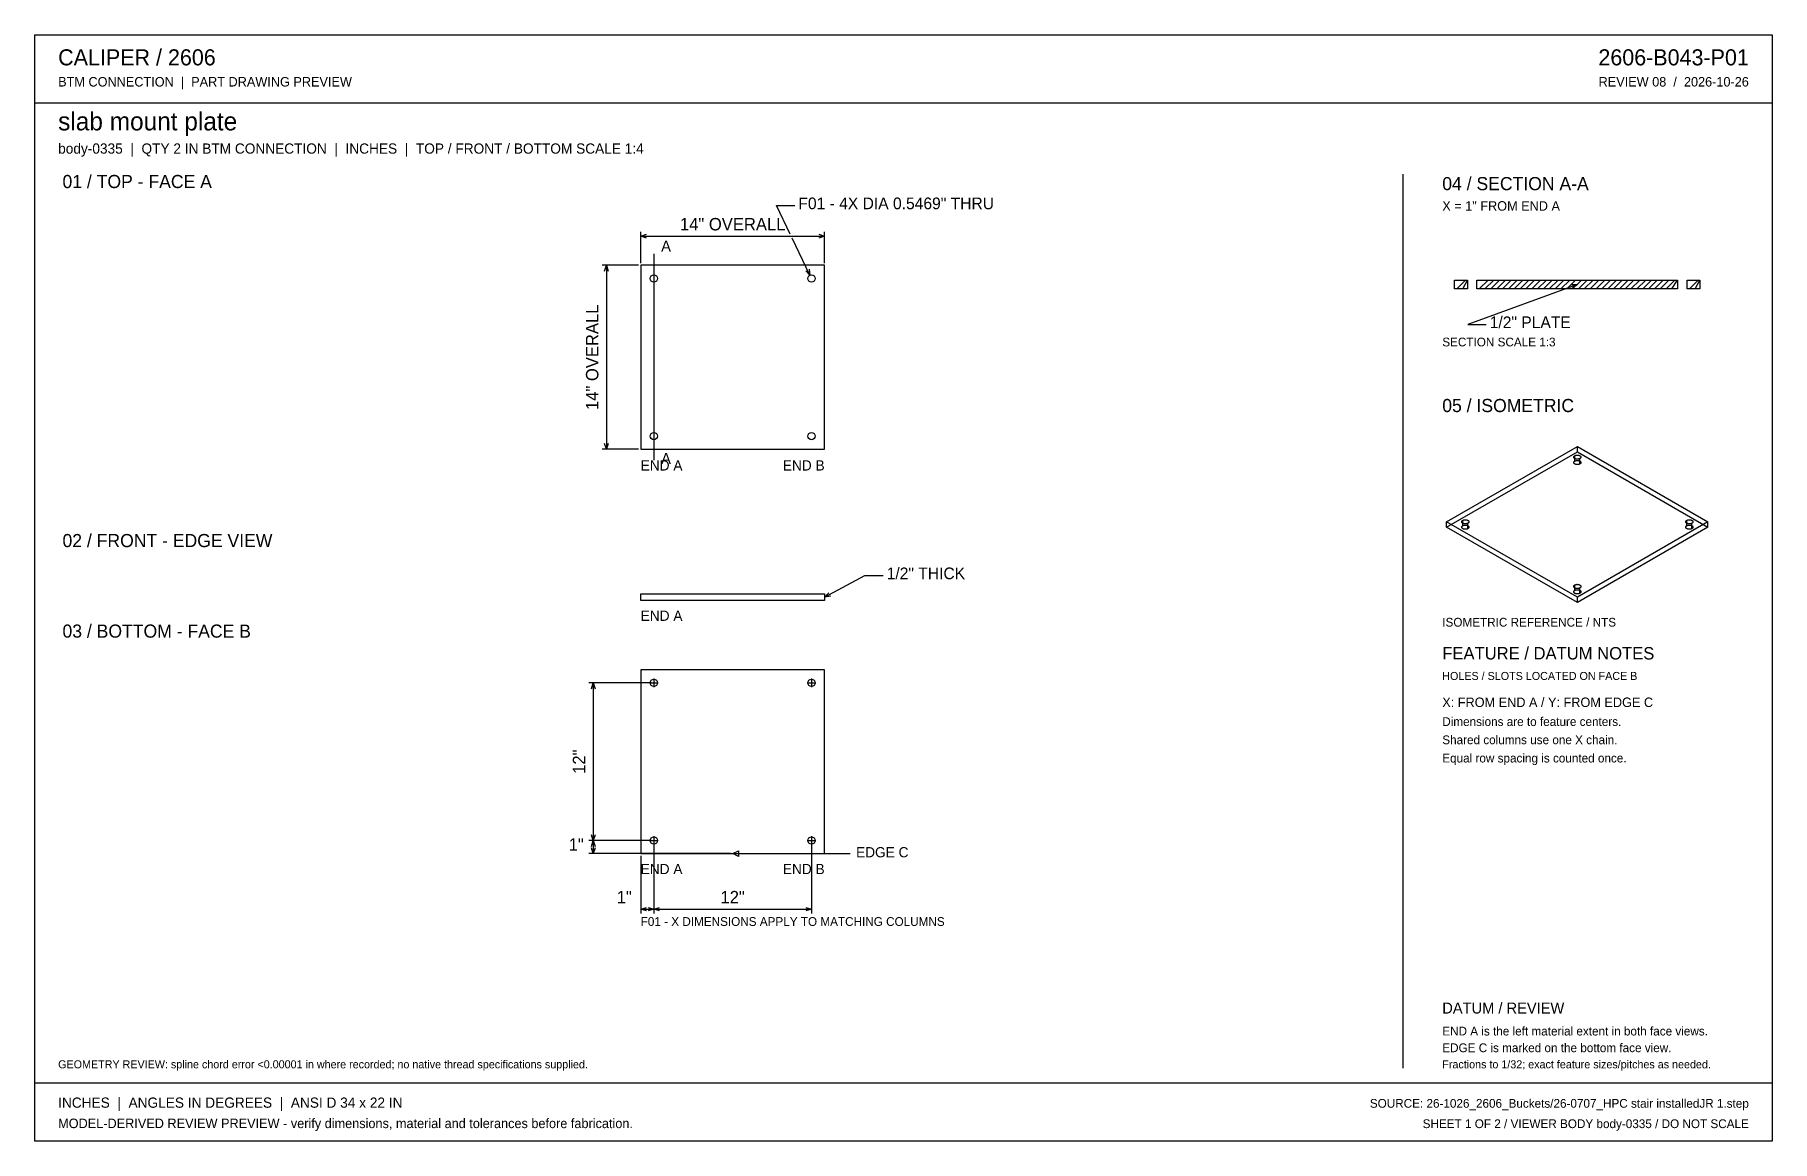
# Model space of a CAD drawing. Header units: inches. Extents: x 2 to 134, y 2 to 86.
import ezdxf
from ezdxf.enums import TextEntityAlignment as Align

# ---------------------------------------------------------------- set-up
doc = ezdxf.new("R2010")
doc.units = ezdxf.units.IN
doc.header["$MEASUREMENT"] = 0

msp = doc.modelspace()

# ---------------------------------------------------------------- linework, layer by layer
at = {"layer": 'ANNOTATION'}
for p, q in [((59.38, 70.93), (58.33, 73.11)), ((58.33, 73.11), (59.72, 73.11)), ((48, 68.72), (48, 71.11)), ((48, 70.78), (48.44, 70.92)), ((48, 70.78), (62, 70.78)), ((48.44, 70.64), (48, 70.78)), ((60.88, 67.8), (59.53, 70.63)), ((61.56, 70.92), (62, 70.78)), ((62, 70.78), (61.56, 70.64)), ((62, 68.72), (62, 71.11)), ((49, 69.44), (49, 53.72)), ((47.83, 68.56), (45.06, 68.56)), ((45.25, 68.11), (45.39, 68.56)), ((45.39, 68.56), (45.39, 54.56)), ((45.39, 68.56), (45.53, 68.11)), ((60.88, 67.8), (60.56, 68.14)), ((60.81, 68.26), (60.88, 67.8)), ((119.28, 67.11), (110.94, 64.06)), ((118.81, 67.09), (119.28, 67.11)), ((119.28, 67.11), (118.91, 66.83)), ((110.94, 64.06), (112.33, 64.06)), ((47.83, 54.56), (45.06, 54.56)), ((45.39, 54.56), (45.25, 55)), ((45.53, 55), (45.39, 54.56)), ((62, 43.31), (65.06, 44.94)), ((62, 43.31), (62.33, 43.64)), ((65.06, 44.94), (66.44, 44.94)), ((62.46, 43.39), (62, 43.31)), ((49, 37.11), (49, 36.44)), ((61, 37.11), (61, 36.44)), ((48.83, 36.78), (44.06, 36.78)), ((44.25, 36.33), (44.39, 36.78)), ((44.39, 36.78), (44.39, 24.78)), ((44.39, 36.78), (44.53, 36.33)), ((48.67, 36.78), (49.33, 36.78)), ((60.67, 36.78), (61.33, 36.78)), ((44.39, 24.78), (44.25, 25.22)), ((44.53, 25.22), (44.39, 24.78)), ((48.83, 24.78), (44.06, 24.78)), ((48.83, 24.78), (44.06, 24.78)), ((44.25, 24.33), (44.39, 24.78)), ((44.39, 23.78), (44.25, 24.22)), ((44.39, 24.78), (44.39, 23.78)), ((44.39, 24.78), (44.53, 24.33)), ((44.53, 24.22), (44.39, 23.78)), ((48.67, 24.78), (49.33, 24.78)), ((49, 25.11), (49, 24.44)), ((49, 24.61), (49, 19.22)), ((49, 24.61), (49, 19.22)), ((55, 23.78), (55.44, 24)), ((55.44, 24), (55.44, 23.56)), ((60.67, 24.78), (61.33, 24.78)), ((61, 25.11), (61, 24.44)), ((61, 24.61), (61, 19.22)), ((54.83, 23.78), (44.06, 23.78)), ((48, 23.61), (48, 19.22)), ((55, 23.78), (63.94, 23.78)), ((55.44, 23.56), (55, 23.78)), ((48, 19.56), (48.44, 19.69)), ((48, 19.56), (49, 19.56)), ((48.44, 19.42), (48, 19.56)), ((48.56, 19.69), (49, 19.56)), ((49, 19.56), (48.56, 19.42)), ((49, 19.56), (49.44, 19.69)), ((49, 19.56), (61, 19.56)), ((49.44, 19.42), (49, 19.56)), ((60.56, 19.69), (61, 19.56)), ((61, 19.56), (60.56, 19.42))]:
    msp.add_line(p, q, dxfattribs=at)
at = {"layer": 'OUTLINE'}
for p, q in [((1.89, 86.11), (134.11, 86.11)), ((1.89, 1.89), (1.89, 86.11)), ((134.11, 86.11), (134.11, 1.89)), ((1.89, 80.94), (134.11, 80.94)), ((106, 75.5), (106, 7.44)), ((62, 68.56), (48, 68.56)), ((48, 68.56), (48, 54.56)), ((62, 54.56), (62, 68.56)), ((109.94, 67.44), (110.91, 67.44)), ((109.94, 66.78), (109.94, 67.44)), ((110.11, 66.78), (110.78, 67.44)), ((110.56, 66.78), (110.91, 67.44)), ((110.91, 67.44), (110.91, 66.78)), ((111.64, 67.44), (126.91, 67.44)), ((111.64, 66.78), (111.64, 67.44)), ((111.81, 66.78), (112.48, 67.44)), ((112.25, 66.78), (112.92, 67.44)), ((112.7, 66.78), (113.36, 67.44)), ((113.14, 66.78), (113.81, 67.44)), ((113.59, 66.78), (114.25, 67.44)), ((114.03, 66.78), (114.7, 67.44)), ((114.48, 66.78), (115.14, 67.44)), ((114.92, 66.78), (115.59, 67.44)), ((115.36, 66.78), (116.03, 67.44)), ((115.81, 66.78), (116.48, 67.44)), ((116.25, 66.78), (116.92, 67.44)), ((116.7, 66.78), (117.36, 67.44)), ((117.14, 66.78), (117.81, 67.44)), ((117.59, 66.78), (118.25, 67.44)), ((118.03, 66.78), (118.7, 67.44)), ((118.48, 66.78), (119.14, 67.44)), ((118.92, 66.78), (119.59, 67.44)), ((119.36, 66.78), (120.03, 67.44)), ((119.81, 66.78), (120.48, 67.44)), ((120.25, 66.78), (120.92, 67.44)), ((120.7, 66.78), (121.36, 67.44)), ((121.14, 66.78), (121.81, 67.44)), ((121.59, 66.78), (122.25, 67.44)), ((122.03, 66.78), (122.7, 67.44)), ((122.48, 66.78), (123.14, 67.44)), ((122.92, 66.78), (123.59, 67.44)), ((123.36, 66.78), (124.03, 67.44)), ((123.81, 66.78), (124.48, 67.44)), ((124.25, 66.78), (124.92, 67.44)), ((124.7, 66.78), (125.36, 67.44)), ((125.14, 66.78), (125.81, 67.44)), ((125.59, 66.78), (126.25, 67.44)), ((126.03, 66.78), (126.7, 67.44)), ((126.48, 66.78), (126.91, 67.44)), ((126.91, 67.44), (126.91, 66.78)), ((127.64, 67.44), (128.61, 67.44)), ((127.64, 66.78), (127.64, 67.44)), ((127.81, 66.78), (128.48, 67.44)), ((128.25, 66.78), (128.61, 67.44)), ((128.61, 67.44), (128.61, 66.78)), ((110.91, 66.78), (109.94, 66.78)), ((126.91, 66.78), (111.64, 66.78)), ((128.61, 66.78), (127.64, 66.78)), ((48, 54.56), (62, 54.56)), ((109.33, 49.04), (119.28, 54.78)), ((109.33, 48.63), (119.28, 54.37)), ((119.28, 54.78), (129.22, 49.04)), ((119.28, 54.37), (119.28, 54.78)), ((119.28, 54.37), (129.22, 48.63)), ((119, 53.97), (119, 53.98)), ((119, 53.98), (119.01, 53.98)), ((119, 53.96), (119, 53.97)), ((119, 53.95), (119, 53.96)), ((119, 53.94), (119, 53.95)), ((119.01, 53.94), (119, 53.94)), ((119, 53.56), (119, 53.57)), ((119, 53.57), (119.01, 53.57)), ((119, 53.55), (119, 53.56)), ((119, 53.54), (119, 53.55)), ((119, 53.53), (119, 53.54)), ((119.01, 53.53), (119, 53.53)), ((119.01, 54), (119.01, 54.01)), ((119.01, 54.01), (119.02, 54.01)), ((119.01, 53.99), (119.01, 54)), ((119.01, 53.98), (119.01, 53.99)), ((119.01, 53.93), (119.01, 53.94)), ((119.01, 53.92), (119.01, 53.93)), ((119.01, 53.91), (119.01, 53.92)), ((119.02, 53.91), (119.01, 53.91)), ((119.01, 53.59), (119.01, 53.6)), ((119.01, 53.6), (119.02, 53.6)), ((119.01, 53.58), (119.01, 53.59)), ((119.01, 53.57), (119.01, 53.58)), ((119.01, 53.52), (119.01, 53.53)), ((119.01, 53.51), (119.01, 53.52)), ((119.01, 53.5), (119.01, 53.51)), ((119.02, 53.5), (119.01, 53.5)), ((119.02, 54.02), (119.03, 54.03)), ((119.02, 54.01), (119.02, 54.02)), ((119.02, 53.9), (119.02, 53.91)), ((119.03, 53.89), (119.02, 53.9)), ((119.02, 53.61), (119.03, 53.62)), ((119.02, 53.6), (119.02, 53.61)), ((119.02, 53.49), (119.02, 53.5)), ((119.03, 53.48), (119.02, 53.49)), ((119.03, 54.03), (119.04, 54.03)), ((119.04, 53.88), (119.03, 53.89)), ((119.03, 53.62), (119.04, 53.62)), ((119.04, 53.47), (119.03, 53.48)), ((119.04, 54.04), (119.05, 54.05)), ((119.04, 54.03), (119.04, 54.04)), ((119.05, 53.87), (119.04, 53.88)), ((119.04, 53.88), (119.04, 53.88)), ((119.04, 53.63), (119.05, 53.64)), ((119.04, 53.62), (119.04, 53.63)), ((119.05, 53.46), (119.04, 53.47)), ((119.04, 53.47), (119.04, 53.47)), ((119.05, 54.05), (119.06, 54.05)), ((119.06, 53.87), (119.05, 53.87)), ((119.05, 53.64), (119.06, 53.64)), ((119.06, 53.46), (119.05, 53.46)), ((119.06, 54.05), (119.07, 54.06)), ((119.07, 53.86), (119.06, 53.87)), ((119.06, 53.64), (119.07, 53.65)), ((119.07, 53.45), (119.06, 53.46)), ((119.07, 54.06), (119.07, 54.07)), ((119.07, 54.07), (119.08, 54.07)), ((119.07, 53.85), (119.07, 53.86)), ((119.08, 53.85), (119.07, 53.85)), ((119.07, 53.65), (119.07, 53.66)), ((119.07, 53.66), (119.08, 53.66)), ((119.07, 53.44), (119.07, 53.45)), ((119.08, 53.44), (119.07, 53.44)), ((119.08, 54.07), (119.09, 54.08)), ((119.08, 53.66), (119.08, 54.07)), ((119.09, 53.84), (119.08, 53.85)), ((119.08, 53.66), (119.09, 53.67)), ((119.09, 53.43), (119.08, 53.44)), ((119.09, 54.08), (119.1, 54.08)), ((119.1, 53.84), (119.09, 53.84)), ((119.09, 53.67), (119.1, 53.67)), ((119.1, 53.43), (119.09, 53.43)), ((119.1, 54.08), (119.11, 54.09)), ((119.11, 53.83), (119.1, 53.84)), ((119.1, 53.67), (119.11, 53.68)), ((119.11, 53.42), (119.1, 53.43)), ((119.11, 54.09), (119.13, 54.09)), ((119.13, 53.83), (119.11, 53.83)), ((119.11, 53.68), (119.13, 53.68)), ((119.13, 53.42), (119.11, 53.42)), ((119.13, 54.09), (119.14, 54.1)), ((119.14, 53.82), (119.13, 53.83)), ((119.13, 53.68), (119.14, 53.69)), ((119.14, 53.41), (119.13, 53.42)), ((119.14, 54.1), (119.15, 54.1)), ((119.15, 53.82), (119.14, 53.82)), ((119.14, 53.69), (119.15, 53.69)), ((119.15, 53.41), (119.14, 53.41)), ((119.15, 54.1), (119.16, 54.1)), ((119.16, 53.82), (119.15, 53.82)), ((119.15, 53.69), (119.16, 53.69)), ((119.16, 53.41), (119.15, 53.41)), ((119.16, 54.1), (119.17, 54.11)), ((119.17, 53.81), (119.16, 53.82)), ((119.16, 53.69), (119.17, 53.7)), ((119.17, 53.4), (119.16, 53.41)), ((119.17, 54.11), (119.19, 54.11)), ((119.19, 53.81), (119.17, 53.81)), ((119.17, 53.7), (119.19, 53.7)), ((119.19, 53.4), (119.17, 53.4)), ((119.19, 54.11), (119.2, 54.11)), ((119.2, 53.81), (119.19, 53.81)), ((119.19, 53.7), (119.2, 53.7)), ((119.2, 53.4), (119.19, 53.4)), ((119.2, 54.11), (119.21, 54.11)), ((119.21, 53.81), (119.2, 53.81)), ((119.2, 53.7), (119.21, 53.7)), ((119.21, 53.4), (119.2, 53.4)), ((119.21, 54.11), (119.22, 54.12)), ((119.22, 53.8), (119.21, 53.81)), ((119.21, 53.7), (119.22, 53.71)), ((119.22, 53.39), (119.21, 53.4)), ((119.22, 54.12), (119.24, 54.12)), ((119.24, 53.8), (119.22, 53.8)), ((119.22, 53.71), (119.24, 53.71)), ((119.24, 53.39), (119.22, 53.39)), ((119.24, 54.12), (119.25, 54.12)), ((119.25, 53.8), (119.24, 53.8)), ((119.24, 53.71), (119.25, 53.71)), ((119.25, 53.39), (119.24, 53.39)), ((119.25, 54.12), (119.26, 54.12)), ((119.26, 53.8), (119.25, 53.8)), ((119.25, 53.71), (119.26, 53.71)), ((119.26, 53.39), (119.25, 53.39)), ((119.26, 54.12), (119.28, 54.12)), ((119.28, 53.8), (119.26, 53.8)), ((119.26, 53.71), (119.28, 53.71)), ((119.28, 53.39), (119.26, 53.39)), ((119.28, 54.12), (119.29, 54.12)), ((119.29, 53.8), (119.28, 53.8)), ((119.28, 53.71), (119.29, 53.71)), ((119.29, 53.39), (119.28, 53.39)), ((119.29, 54.12), (119.3, 54.12)), ((119.3, 53.8), (119.29, 53.8)), ((119.29, 53.71), (119.3, 53.71)), ((119.3, 53.39), (119.29, 53.39)), ((119.3, 54.12), (119.32, 54.12)), ((119.32, 53.8), (119.3, 53.8)), ((119.3, 53.71), (119.32, 53.71)), ((119.32, 53.39), (119.3, 53.39)), ((119.32, 54.12), (119.33, 54.12)), ((119.33, 53.8), (119.32, 53.8)), ((119.32, 53.71), (119.33, 53.71)), ((119.33, 53.39), (119.32, 53.39)), ((119.33, 54.12), (119.34, 54.11)), ((119.34, 53.81), (119.33, 53.8)), ((119.33, 53.71), (119.34, 53.7)), ((119.34, 53.4), (119.33, 53.39)), ((119.34, 54.11), (119.36, 54.11)), ((119.36, 53.81), (119.34, 53.81)), ((119.34, 53.7), (119.36, 53.7)), ((119.36, 53.4), (119.34, 53.4)), ((119.36, 54.11), (119.37, 54.11)), ((119.37, 53.81), (119.36, 53.81)), ((119.36, 53.7), (119.37, 53.7)), ((119.37, 53.4), (119.36, 53.4)), ((119.37, 54.11), (119.38, 54.11)), ((119.38, 53.81), (119.37, 53.81)), ((119.37, 53.7), (119.38, 53.7)), ((119.38, 53.4), (119.37, 53.4)), ((119.38, 54.11), (119.4, 54.1)), ((119.4, 53.82), (119.38, 53.81)), ((119.38, 53.7), (119.4, 53.69)), ((119.4, 53.41), (119.38, 53.4)), ((119.4, 54.1), (119.41, 54.1)), ((119.41, 53.82), (119.4, 53.82)), ((119.4, 53.69), (119.41, 53.69)), ((119.41, 53.41), (119.4, 53.41)), ((119.41, 54.1), (119.42, 54.1)), ((119.42, 53.82), (119.41, 53.82)), ((119.41, 53.69), (119.42, 53.69)), ((119.42, 53.41), (119.41, 53.41)), ((119.42, 54.1), (119.43, 54.09)), ((119.43, 53.83), (119.42, 53.82)), ((119.42, 53.69), (119.43, 53.68)), ((119.43, 53.42), (119.42, 53.41)), ((119.43, 54.09), (119.44, 54.09)), ((119.44, 53.83), (119.43, 53.83)), ((119.43, 53.68), (119.44, 53.68)), ((119.44, 53.42), (119.43, 53.42)), ((119.44, 54.09), (119.45, 54.08)), ((119.45, 53.84), (119.44, 53.83)), ((119.44, 53.68), (119.45, 53.67)), ((119.45, 53.43), (119.44, 53.42)), ((119.45, 54.08), (119.46, 54.08)), ((119.46, 53.84), (119.45, 53.84)), ((119.45, 53.67), (119.46, 53.67)), ((119.46, 53.43), (119.45, 53.43)), ((119.46, 54.08), (119.47, 54.07)), ((119.47, 53.85), (119.46, 53.84)), ((119.46, 53.67), (119.47, 53.66)), ((119.47, 53.44), (119.46, 53.43)), ((119.47, 54.07), (119.48, 54.07)), ((119.48, 53.85), (119.47, 53.85)), ((119.47, 53.44), (119.47, 53.85)), ((119.47, 53.66), (119.48, 53.66)), ((119.48, 53.44), (119.47, 53.44)), ((119.48, 54.07), (119.49, 54.06)), ((119.49, 53.86), (119.48, 53.85)), ((119.48, 53.66), (119.49, 53.65)), ((119.49, 53.45), (119.48, 53.44)), ((119.49, 54.06), (119.5, 54.05)), ((119.5, 53.87), (119.49, 53.86)), ((119.49, 53.65), (119.5, 53.64)), ((119.5, 53.46), (119.49, 53.45)), ((119.5, 54.05), (119.51, 54.05)), ((119.51, 53.87), (119.5, 53.87)), ((119.5, 53.64), (119.51, 53.64)), ((119.51, 53.46), (119.5, 53.46)), ((119.51, 54.05), (119.51, 54.04)), ((119.51, 54.04), (119.52, 54.03)), ((119.52, 53.88), (119.51, 53.88)), ((119.51, 53.88), (119.51, 53.87)), ((119.51, 53.64), (119.51, 53.63)), ((119.51, 53.63), (119.52, 53.62)), ((119.52, 53.47), (119.51, 53.47)), ((119.51, 53.47), (119.51, 53.46)), ((119.52, 54.03), (119.53, 54.03)), ((119.53, 53.89), (119.52, 53.88)), ((119.52, 53.62), (119.53, 53.62)), ((119.53, 53.48), (119.52, 53.47)), ((119.53, 54.03), (119.53, 54.02)), ((119.53, 54.02), (119.54, 54.01)), ((119.54, 53.91), (119.53, 53.9)), ((119.53, 53.9), (119.53, 53.89)), ((119.53, 53.62), (119.53, 53.61)), ((119.53, 53.61), (119.54, 53.6)), ((119.54, 53.5), (119.53, 53.49)), ((119.53, 53.49), (119.53, 53.48)), ((119.54, 54.01), (119.54, 54.01)), ((119.54, 54.01), (119.54, 54)), ((119.54, 54), (119.55, 53.99)), ((119.55, 53.93), (119.54, 53.92)), ((119.54, 53.92), (119.54, 53.91)), ((119.54, 53.91), (119.54, 53.91)), ((119.54, 53.6), (119.54, 53.6)), ((119.54, 53.6), (119.54, 53.59)), ((119.54, 53.59), (119.55, 53.58)), ((119.55, 53.52), (119.54, 53.51)), ((119.54, 53.51), (119.54, 53.5)), ((119.54, 53.5), (119.54, 53.5)), ((119.55, 53.99), (119.55, 53.98)), ((119.55, 53.98), (119.55, 53.98)), ((119.55, 53.98), (119.55, 53.97)), ((119.55, 53.97), (119.55, 53.96)), ((119.55, 53.96), (119.55, 53.95)), ((119.55, 53.95), (119.55, 53.94)), ((119.55, 53.94), (119.55, 53.94)), ((119.55, 53.94), (119.55, 53.93)), ((119.55, 53.58), (119.55, 53.57)), ((119.55, 53.57), (119.55, 53.57)), ((119.55, 53.57), (119.55, 53.56)), ((119.55, 53.56), (119.55, 53.55)), ((119.55, 53.55), (119.55, 53.54)), ((119.55, 53.54), (119.55, 53.53)), ((119.55, 53.53), (119.55, 53.53)), ((119.55, 53.53), (119.55, 53.52)), ((109.33, 48.63), (109.33, 49.04)), ((119.28, 43.3), (109.33, 49.04)), ((110.48, 49.07), (110.49, 49.08)), ((110.48, 49.06), (110.48, 49.07)), ((110.48, 49.05), (110.48, 49.06)), ((110.48, 49.04), (110.48, 49.05)), ((110.48, 49.05), (110.48, 49.05)), ((110.48, 49.03), (110.48, 49.04)), ((110.48, 49.02), (110.48, 49.03)), ((110.48, 49.01), (110.48, 49.02)), ((110.48, 49.02), (110.48, 49.02)), ((110.49, 49), (110.48, 49.01)), ((110.49, 49.08), (110.5, 49.09)), ((110.49, 49.08), (110.49, 49.08)), ((110.49, 48.99), (110.49, 49)), ((110.5, 48.98), (110.49, 48.99)), ((110.5, 49.1), (110.51, 49.11)), ((110.5, 49.09), (110.5, 49.1)), ((110.51, 48.97), (110.5, 48.98)), ((110.5, 48.98), (110.5, 48.98)), ((110.51, 49.11), (110.52, 49.12)), ((110.51, 49.11), (110.51, 49.11)), ((110.51, 48.96), (110.51, 48.97)), ((110.52, 48.96), (110.51, 48.96)), ((110.52, 49.12), (110.53, 49.13)), ((110.53, 48.95), (110.52, 48.96)), ((110.53, 49.13), (110.54, 49.14)), ((110.53, 49.13), (110.53, 49.13)), ((110.53, 48.94), (110.53, 48.95)), ((110.54, 48.94), (110.53, 48.94)), ((110.54, 49.14), (110.55, 49.14)), ((110.55, 48.93), (110.54, 48.94)), ((110.55, 49.14), (110.56, 49.15)), ((110.56, 48.93), (110.55, 48.93)), ((110.56, 49.15), (110.57, 49.16)), ((110.56, 48.74), (110.56, 49.15)), ((110.57, 48.92), (110.56, 48.93)), ((110.57, 49.16), (110.58, 49.16)), ((110.58, 49.16), (110.59, 49.17)), ((110.59, 49.17), (110.6, 49.17)), ((110.6, 49.17), (110.61, 49.17)), ((110.61, 49.17), (110.62, 49.18)), ((110.62, 49.18), (110.64, 49.18)), ((110.64, 49.18), (110.65, 49.18)), ((110.65, 49.18), (110.66, 49.19)), ((110.66, 49.19), (110.67, 49.19)), ((110.67, 49.19), (110.69, 49.19)), ((110.69, 49.19), (110.7, 49.19)), ((110.7, 49.19), (110.71, 49.2)), ((110.71, 49.2), (110.73, 49.2)), ((110.73, 49.2), (110.74, 49.2)), ((110.74, 49.2), (110.75, 49.2)), ((110.75, 49.2), (110.77, 49.2)), ((110.77, 49.2), (110.78, 49.2)), ((110.78, 49.2), (110.79, 49.2)), ((110.79, 49.2), (110.81, 49.19)), ((110.81, 49.19), (110.82, 49.19)), ((110.82, 49.19), (110.83, 49.19)), ((110.83, 49.19), (110.85, 49.19)), ((110.85, 49.19), (110.86, 49.18)), ((110.86, 49.18), (110.87, 49.18)), ((110.87, 49.18), (110.88, 49.18)), ((110.88, 49.18), (110.9, 49.17)), ((110.9, 49.17), (110.91, 49.17)), ((110.91, 49.17), (110.92, 49.17)), ((110.92, 49.17), (110.93, 49.16)), ((110.93, 49.16), (110.94, 49.16)), ((110.94, 49.16), (110.95, 49.15)), ((110.95, 48.93), (110.94, 48.92)), ((110.95, 49.15), (110.96, 49.14)), ((110.96, 48.93), (110.95, 48.93)), ((110.95, 48.52), (110.95, 48.93)), ((110.96, 49.14), (110.97, 49.14)), ((110.97, 48.94), (110.96, 48.93)), ((110.97, 49.14), (110.97, 49.13)), ((110.97, 49.13), (110.98, 49.13)), ((110.98, 48.95), (110.97, 48.94)), ((110.97, 48.94), (110.97, 48.94)), ((110.98, 49.13), (110.99, 49.12)), ((110.99, 48.96), (110.98, 48.95)), ((110.99, 49.12), (111, 49.11)), ((111, 48.96), (110.99, 48.96)), ((111, 49.11), (111, 49.11)), ((111, 49.11), (111.01, 49.1)), ((111.01, 48.98), (111, 48.97)), ((111, 48.97), (111, 48.96)), ((111.01, 49.1), (111.01, 49.09)), ((111.01, 49.09), (111.02, 49.08)), ((111.02, 48.99), (111.01, 48.98)), ((111.01, 48.98), (111.01, 48.98)), ((111.02, 49.08), (111.02, 49.08)), ((111.02, 49.08), (111.02, 49.07)), ((111.02, 49.07), (111.03, 49.06)), ((111.03, 49.02), (111.02, 49.01)), ((111.02, 49.01), (111.02, 49)), ((111.02, 49), (111.02, 48.99)), ((111.03, 49.06), (111.03, 49.05)), ((111.03, 49.05), (111.03, 49.05)), ((111.03, 49.05), (111.03, 49.04)), ((111.03, 49.04), (111.03, 49.03)), ((111.03, 49.03), (111.03, 49.02)), ((111.03, 49.02), (111.03, 49.02)), ((129.22, 49.04), (119.28, 43.3)), ((127.53, 49.07), (127.54, 49.08)), ((127.53, 49.06), (127.53, 49.07)), ((127.53, 49.05), (127.53, 49.06)), ((127.53, 49.04), (127.53, 49.05)), ((127.53, 49.05), (127.53, 49.05)), ((127.53, 49.03), (127.53, 49.04)), ((127.53, 49.02), (127.53, 49.03)), ((127.53, 49.01), (127.53, 49.02)), ((127.53, 49.02), (127.53, 49.02)), ((127.54, 49), (127.53, 49.01)), ((127.54, 49.09), (127.55, 49.1)), ((127.54, 49.08), (127.54, 49.09)), ((127.54, 49.08), (127.54, 49.08)), ((127.54, 48.99), (127.54, 49)), ((127.54, 48.98), (127.54, 48.99)), ((127.55, 48.98), (127.54, 48.98)), ((127.55, 49.1), (127.55, 49.11)), ((127.55, 49.11), (127.56, 49.11)), ((127.55, 48.97), (127.55, 48.98)), ((127.56, 48.96), (127.55, 48.97)), ((127.56, 49.11), (127.57, 49.12)), ((127.57, 48.96), (127.56, 48.96)), ((127.57, 49.12), (127.57, 49.13)), ((127.57, 49.13), (127.58, 49.13)), ((127.57, 48.95), (127.57, 48.96)), ((127.58, 48.94), (127.57, 48.95)), ((127.58, 49.13), (127.59, 49.14)), ((127.59, 48.94), (127.58, 48.94)), ((127.59, 49.14), (127.6, 49.14)), ((127.6, 48.93), (127.59, 48.94)), ((127.6, 49.14), (127.61, 49.15)), ((127.61, 48.93), (127.6, 48.93)), ((127.61, 49.15), (127.62, 49.16)), ((127.61, 48.74), (127.61, 49.15)), ((127.62, 48.92), (127.61, 48.93)), ((127.62, 49.16), (127.63, 49.16)), ((127.63, 49.16), (127.64, 49.17)), ((127.64, 49.17), (127.65, 49.17)), ((127.65, 49.17), (127.66, 49.17)), ((127.66, 49.17), (127.67, 49.18)), ((127.67, 49.18), (127.68, 49.18)), ((127.68, 49.18), (127.7, 49.18)), ((127.7, 49.18), (127.71, 49.19)), ((127.71, 49.19), (127.72, 49.19)), ((127.72, 49.19), (127.73, 49.19)), ((127.73, 49.19), (127.75, 49.19)), ((127.75, 49.19), (127.76, 49.2)), ((127.76, 49.2), (127.77, 49.2)), ((127.77, 49.2), (127.79, 49.2)), ((127.79, 49.2), (127.8, 49.2)), ((127.8, 49.2), (127.82, 49.2)), ((127.82, 49.2), (127.83, 49.2)), ((127.83, 49.2), (127.84, 49.2)), ((127.84, 49.2), (127.86, 49.19)), ((127.86, 49.19), (127.87, 49.19)), ((127.87, 49.19), (127.88, 49.19)), ((127.88, 49.19), (127.89, 49.19)), ((127.89, 49.19), (127.91, 49.18)), ((127.91, 49.18), (127.92, 49.18)), ((127.92, 49.18), (127.93, 49.18)), ((127.93, 49.18), (127.94, 49.17)), ((127.94, 49.17), (127.95, 49.17)), ((127.95, 49.17), (127.97, 49.17)), ((127.97, 49.17), (127.98, 49.16)), ((127.98, 49.16), (127.99, 49.16)), ((127.99, 49.16), (128, 49.15)), ((128, 48.93), (127.99, 48.92)), ((128, 49.15), (128.01, 49.14)), ((128.01, 48.93), (128, 48.93)), ((128, 48.52), (128, 48.93)), ((128.01, 49.14), (128.01, 49.14)), ((128.01, 49.14), (128.02, 49.13)), ((128.02, 48.94), (128.01, 48.94)), ((128.01, 48.94), (128.01, 48.93)), ((128.02, 49.13), (128.03, 49.13)), ((128.03, 48.95), (128.02, 48.94)), ((128.03, 49.13), (128.04, 49.12)), ((128.04, 48.96), (128.03, 48.95)), ((128.04, 49.12), (128.04, 49.11)), ((128.04, 49.11), (128.05, 49.11)), ((128.05, 48.97), (128.04, 48.96)), ((128.04, 48.96), (128.04, 48.96)), ((128.05, 49.11), (128.06, 49.1)), ((128.06, 48.98), (128.05, 48.97)), ((128.06, 49.1), (128.06, 49.09)), ((128.06, 49.09), (128.06, 49.08)), ((128.06, 49.08), (128.07, 49.08)), ((128.07, 49), (128.06, 48.99)), ((128.06, 48.99), (128.06, 48.98)), ((128.06, 48.98), (128.06, 48.98)), ((128.07, 49.08), (128.07, 49.07)), ((128.07, 49.07), (128.07, 49.06)), ((128.07, 49.06), (128.07, 49.05)), ((128.07, 49.05), (128.08, 49.05)), ((128.08, 49.03), (128.07, 49.02)), ((128.07, 49.02), (128.07, 49.02)), ((128.07, 49.02), (128.07, 49.01)), ((128.07, 49.01), (128.07, 49)), ((128.08, 49.05), (128.08, 49.04)), ((128.08, 49.04), (128.08, 49.03)), ((129.22, 48.63), (129.22, 49.04)), ((119.28, 42.89), (109.33, 48.63)), ((110.48, 48.66), (110.49, 48.67)), ((110.48, 48.65), (110.48, 48.66)), ((110.48, 48.64), (110.48, 48.65)), ((110.48, 48.63), (110.48, 48.64)), ((110.48, 48.64), (110.48, 48.64)), ((110.48, 48.62), (110.48, 48.63)), ((110.48, 48.61), (110.48, 48.62)), ((110.48, 48.6), (110.48, 48.61)), ((110.48, 48.61), (110.48, 48.61)), ((110.49, 48.59), (110.48, 48.6)), ((110.49, 48.67), (110.5, 48.68)), ((110.49, 48.67), (110.49, 48.67)), ((110.49, 48.58), (110.49, 48.59)), ((110.5, 48.57), (110.49, 48.58)), ((110.5, 48.69), (110.51, 48.7)), ((110.5, 48.68), (110.5, 48.69)), ((110.51, 48.56), (110.5, 48.57)), ((110.5, 48.57), (110.5, 48.57)), ((110.51, 48.7), (110.52, 48.71)), ((110.51, 48.7), (110.51, 48.7)), ((110.51, 48.55), (110.51, 48.56)), ((110.52, 48.55), (110.51, 48.55)), ((110.52, 48.71), (110.53, 48.72)), ((110.53, 48.54), (110.52, 48.55)), ((110.53, 48.72), (110.54, 48.73)), ((110.53, 48.72), (110.53, 48.72)), ((110.53, 48.53), (110.53, 48.54)), ((110.54, 48.53), (110.53, 48.53)), ((110.54, 48.73), (110.55, 48.73)), ((110.55, 48.52), (110.54, 48.53)), ((110.55, 48.73), (110.56, 48.74)), ((110.56, 48.52), (110.55, 48.52)), ((110.56, 48.74), (110.57, 48.75)), ((110.57, 48.51), (110.56, 48.52)), ((110.58, 48.92), (110.57, 48.92)), ((110.57, 48.75), (110.58, 48.75)), ((110.58, 48.51), (110.57, 48.51)), ((110.59, 48.91), (110.58, 48.92)), ((110.58, 48.75), (110.59, 48.76)), ((110.59, 48.5), (110.58, 48.51)), ((110.6, 48.91), (110.59, 48.91)), ((110.59, 48.76), (110.6, 48.76)), ((110.6, 48.5), (110.59, 48.5)), ((110.61, 48.9), (110.6, 48.91)), ((110.6, 48.76), (110.61, 48.76)), ((110.61, 48.49), (110.6, 48.5)), ((110.62, 48.9), (110.61, 48.9)), ((110.61, 48.76), (110.62, 48.77)), ((110.62, 48.49), (110.61, 48.49)), ((110.64, 48.9), (110.62, 48.9)), ((110.62, 48.77), (110.64, 48.77)), ((110.64, 48.48), (110.62, 48.49)), ((110.65, 48.89), (110.64, 48.9)), ((110.64, 48.77), (110.65, 48.77)), ((110.65, 48.48), (110.64, 48.48)), ((110.66, 48.89), (110.65, 48.89)), ((110.65, 48.77), (110.66, 48.78)), ((110.66, 48.48), (110.65, 48.48)), ((110.67, 48.89), (110.66, 48.89)), ((110.66, 48.78), (110.67, 48.78)), ((110.67, 48.48), (110.66, 48.48)), ((110.69, 48.88), (110.67, 48.89)), ((110.67, 48.78), (110.69, 48.78)), ((110.69, 48.47), (110.67, 48.48)), ((110.7, 48.88), (110.69, 48.88)), ((110.69, 48.78), (110.7, 48.78)), ((110.7, 48.47), (110.69, 48.47)), ((110.71, 48.88), (110.7, 48.88)), ((110.7, 48.78), (110.71, 48.79)), ((110.71, 48.47), (110.7, 48.47)), ((110.73, 48.88), (110.71, 48.88)), ((110.71, 48.79), (110.73, 48.79)), ((110.73, 48.47), (110.71, 48.47)), ((110.74, 48.88), (110.73, 48.88)), ((110.73, 48.79), (110.74, 48.79)), ((110.74, 48.47), (110.73, 48.47)), ((110.75, 48.88), (110.74, 48.88)), ((110.74, 48.79), (110.75, 48.79)), ((110.75, 48.47), (110.74, 48.47)), ((110.77, 48.88), (110.75, 48.88)), ((110.75, 48.79), (110.77, 48.79)), ((110.77, 48.47), (110.75, 48.47)), ((110.78, 48.88), (110.77, 48.88)), ((110.77, 48.79), (110.78, 48.79)), ((110.78, 48.47), (110.77, 48.47)), ((110.79, 48.88), (110.78, 48.88)), ((110.78, 48.79), (110.79, 48.79)), ((110.79, 48.47), (110.78, 48.47)), ((110.81, 48.88), (110.79, 48.88)), ((110.79, 48.79), (110.81, 48.78)), ((110.81, 48.47), (110.79, 48.47)), ((110.82, 48.88), (110.81, 48.88)), ((110.81, 48.78), (110.82, 48.78)), ((110.82, 48.47), (110.81, 48.47)), ((110.83, 48.89), (110.82, 48.88)), ((110.82, 48.78), (110.83, 48.78)), ((110.83, 48.48), (110.82, 48.47)), ((110.85, 48.89), (110.83, 48.89)), ((110.83, 48.78), (110.85, 48.78)), ((110.85, 48.48), (110.83, 48.48)), ((110.86, 48.89), (110.85, 48.89)), ((110.85, 48.78), (110.86, 48.77)), ((110.86, 48.48), (110.85, 48.48)), ((110.87, 48.9), (110.86, 48.89)), ((110.86, 48.77), (110.87, 48.77)), ((110.87, 48.48), (110.86, 48.48)), ((110.88, 48.9), (110.87, 48.9)), ((110.87, 48.77), (110.88, 48.77)), ((110.88, 48.49), (110.87, 48.48)), ((110.9, 48.9), (110.88, 48.9)), ((110.88, 48.77), (110.9, 48.76)), ((110.9, 48.49), (110.88, 48.49)), ((110.91, 48.91), (110.9, 48.9)), ((110.9, 48.76), (110.91, 48.76)), ((110.91, 48.5), (110.9, 48.49)), ((110.92, 48.91), (110.91, 48.91)), ((110.91, 48.76), (110.92, 48.76)), ((110.92, 48.5), (110.91, 48.5)), ((110.93, 48.92), (110.92, 48.91)), ((110.92, 48.76), (110.93, 48.75)), ((110.93, 48.51), (110.92, 48.5)), ((110.94, 48.92), (110.93, 48.92)), ((110.93, 48.75), (110.94, 48.75)), ((110.94, 48.51), (110.93, 48.51)), ((110.94, 48.75), (110.95, 48.74)), ((110.95, 48.52), (110.94, 48.51)), ((110.95, 48.74), (110.96, 48.73)), ((110.96, 48.52), (110.95, 48.52)), ((110.96, 48.73), (110.97, 48.73)), ((110.97, 48.53), (110.96, 48.52)), ((110.97, 48.73), (110.97, 48.72)), ((110.97, 48.72), (110.98, 48.72)), ((110.98, 48.54), (110.97, 48.53)), ((110.97, 48.53), (110.97, 48.53)), ((110.98, 48.72), (110.99, 48.71)), ((110.99, 48.55), (110.98, 48.54)), ((110.99, 48.71), (111, 48.7)), ((111, 48.55), (110.99, 48.55)), ((111, 48.7), (111, 48.7)), ((111, 48.7), (111.01, 48.69)), ((111.01, 48.57), (111, 48.56)), ((111, 48.56), (111, 48.55)), ((111.01, 48.69), (111.01, 48.68)), ((111.01, 48.68), (111.02, 48.67)), ((111.02, 48.58), (111.01, 48.57)), ((111.01, 48.57), (111.01, 48.57)), ((111.02, 48.67), (111.02, 48.67)), ((111.02, 48.67), (111.02, 48.66)), ((111.02, 48.66), (111.03, 48.65)), ((111.03, 48.61), (111.02, 48.6)), ((111.02, 48.6), (111.02, 48.59)), ((111.02, 48.59), (111.02, 48.58)), ((111.03, 48.65), (111.03, 48.64)), ((111.03, 48.64), (111.03, 48.64)), ((111.03, 48.64), (111.03, 48.63)), ((111.03, 48.63), (111.03, 48.62)), ((111.03, 48.62), (111.03, 48.61)), ((111.03, 48.61), (111.03, 48.61)), ((129.22, 48.63), (119.28, 42.89)), ((127.53, 48.66), (127.54, 48.67)), ((127.53, 48.65), (127.53, 48.66)), ((127.53, 48.64), (127.53, 48.65)), ((127.53, 48.63), (127.53, 48.64)), ((127.53, 48.64), (127.53, 48.64)), ((127.53, 48.62), (127.53, 48.63)), ((127.53, 48.61), (127.53, 48.62)), ((127.53, 48.6), (127.53, 48.61)), ((127.53, 48.61), (127.53, 48.61)), ((127.54, 48.59), (127.53, 48.6)), ((127.54, 48.68), (127.55, 48.69)), ((127.54, 48.67), (127.54, 48.68)), ((127.54, 48.67), (127.54, 48.67)), ((127.54, 48.58), (127.54, 48.59)), ((127.54, 48.57), (127.54, 48.58)), ((127.55, 48.57), (127.54, 48.57)), ((127.55, 48.69), (127.55, 48.7)), ((127.55, 48.7), (127.56, 48.7)), ((127.55, 48.56), (127.55, 48.57)), ((127.56, 48.55), (127.55, 48.56)), ((127.56, 48.7), (127.57, 48.71)), ((127.57, 48.55), (127.56, 48.55)), ((127.57, 48.71), (127.57, 48.72)), ((127.57, 48.72), (127.58, 48.72)), ((127.57, 48.54), (127.57, 48.55)), ((127.58, 48.53), (127.57, 48.54)), ((127.58, 48.72), (127.59, 48.73)), ((127.59, 48.53), (127.58, 48.53)), ((127.59, 48.73), (127.6, 48.73)), ((127.6, 48.52), (127.59, 48.53)), ((127.6, 48.73), (127.61, 48.74)), ((127.61, 48.52), (127.6, 48.52)), ((127.61, 48.74), (127.62, 48.75)), ((127.62, 48.51), (127.61, 48.52)), ((127.63, 48.92), (127.62, 48.92)), ((127.62, 48.75), (127.63, 48.75)), ((127.63, 48.51), (127.62, 48.51)), ((127.64, 48.91), (127.63, 48.92)), ((127.63, 48.75), (127.64, 48.76)), ((127.64, 48.5), (127.63, 48.51)), ((127.65, 48.91), (127.64, 48.91)), ((127.64, 48.76), (127.65, 48.76)), ((127.65, 48.5), (127.64, 48.5)), ((127.66, 48.9), (127.65, 48.91)), ((127.65, 48.76), (127.66, 48.76)), ((127.66, 48.49), (127.65, 48.5)), ((127.67, 48.9), (127.66, 48.9)), ((127.66, 48.76), (127.67, 48.77)), ((127.67, 48.49), (127.66, 48.49)), ((127.68, 48.9), (127.67, 48.9)), ((127.67, 48.77), (127.68, 48.77)), ((127.68, 48.48), (127.67, 48.49)), ((127.7, 48.89), (127.68, 48.9)), ((127.68, 48.77), (127.7, 48.77)), ((127.7, 48.48), (127.68, 48.48)), ((127.71, 48.89), (127.7, 48.89)), ((127.7, 48.77), (127.71, 48.78)), ((127.71, 48.48), (127.7, 48.48)), ((127.72, 48.89), (127.71, 48.89)), ((127.71, 48.78), (127.72, 48.78)), ((127.72, 48.48), (127.71, 48.48)), ((127.73, 48.88), (127.72, 48.89)), ((127.72, 48.78), (127.73, 48.78)), ((127.73, 48.47), (127.72, 48.48)), ((127.75, 48.88), (127.73, 48.88)), ((127.73, 48.78), (127.75, 48.78)), ((127.75, 48.47), (127.73, 48.47)), ((127.76, 48.88), (127.75, 48.88)), ((127.75, 48.78), (127.76, 48.79)), ((127.76, 48.47), (127.75, 48.47)), ((127.77, 48.88), (127.76, 48.88)), ((127.76, 48.79), (127.77, 48.79)), ((127.77, 48.47), (127.76, 48.47)), ((127.79, 48.88), (127.77, 48.88)), ((127.77, 48.79), (127.79, 48.79)), ((127.79, 48.47), (127.77, 48.47)), ((127.8, 48.88), (127.79, 48.88)), ((127.79, 48.79), (127.8, 48.79)), ((127.8, 48.47), (127.79, 48.47)), ((127.82, 48.88), (127.8, 48.88)), ((127.8, 48.79), (127.82, 48.79)), ((127.82, 48.47), (127.8, 48.47)), ((127.83, 48.88), (127.82, 48.88)), ((127.82, 48.79), (127.83, 48.79)), ((127.83, 48.47), (127.82, 48.47)), ((127.84, 48.88), (127.83, 48.88)), ((127.83, 48.79), (127.84, 48.79)), ((127.84, 48.47), (127.83, 48.47)), ((127.86, 48.88), (127.84, 48.88)), ((127.84, 48.79), (127.86, 48.78)), ((127.86, 48.47), (127.84, 48.47)), ((127.87, 48.88), (127.86, 48.88)), ((127.86, 48.78), (127.87, 48.78)), ((127.87, 48.47), (127.86, 48.47)), ((127.88, 48.89), (127.87, 48.88)), ((127.87, 48.78), (127.88, 48.78)), ((127.88, 48.48), (127.87, 48.47)), ((127.89, 48.89), (127.88, 48.89)), ((127.88, 48.78), (127.89, 48.78)), ((127.89, 48.48), (127.88, 48.48)), ((127.91, 48.89), (127.89, 48.89)), ((127.89, 48.78), (127.91, 48.77)), ((127.91, 48.48), (127.89, 48.48)), ((127.92, 48.9), (127.91, 48.89)), ((127.91, 48.77), (127.92, 48.77)), ((127.92, 48.48), (127.91, 48.48)), ((127.93, 48.9), (127.92, 48.9)), ((127.92, 48.77), (127.93, 48.77)), ((127.93, 48.49), (127.92, 48.48)), ((127.94, 48.9), (127.93, 48.9)), ((127.93, 48.77), (127.94, 48.76)), ((127.94, 48.49), (127.93, 48.49)), ((127.95, 48.91), (127.94, 48.9)), ((127.94, 48.76), (127.95, 48.76)), ((127.95, 48.5), (127.94, 48.49)), ((127.97, 48.91), (127.95, 48.91)), ((127.95, 48.76), (127.97, 48.76)), ((127.97, 48.5), (127.95, 48.5)), ((127.98, 48.92), (127.97, 48.91)), ((127.97, 48.76), (127.98, 48.75)), ((127.98, 48.51), (127.97, 48.5)), ((127.99, 48.92), (127.98, 48.92)), ((127.98, 48.75), (127.99, 48.75)), ((127.99, 48.51), (127.98, 48.51)), ((127.99, 48.75), (128, 48.74)), ((128, 48.52), (127.99, 48.51)), ((128, 48.74), (128.01, 48.73)), ((128.01, 48.52), (128, 48.52)), ((128.01, 48.73), (128.01, 48.73)), ((128.01, 48.73), (128.02, 48.72)), ((128.02, 48.53), (128.01, 48.53)), ((128.01, 48.53), (128.01, 48.52)), ((128.02, 48.72), (128.03, 48.72)), ((128.03, 48.54), (128.02, 48.53)), ((128.03, 48.72), (128.04, 48.71)), ((128.04, 48.55), (128.03, 48.54)), ((128.04, 48.71), (128.04, 48.7)), ((128.04, 48.7), (128.05, 48.7)), ((128.05, 48.56), (128.04, 48.55)), ((128.04, 48.55), (128.04, 48.55)), ((128.05, 48.7), (128.06, 48.69)), ((128.06, 48.57), (128.05, 48.56)), ((128.06, 48.69), (128.06, 48.68)), ((128.06, 48.68), (128.06, 48.67)), ((128.06, 48.67), (128.07, 48.67)), ((128.07, 48.59), (128.06, 48.58)), ((128.06, 48.58), (128.06, 48.57)), ((128.06, 48.57), (128.06, 48.57)), ((128.07, 48.67), (128.07, 48.66)), ((128.07, 48.66), (128.07, 48.65)), ((128.07, 48.65), (128.07, 48.64)), ((128.07, 48.64), (128.08, 48.64)), ((128.08, 48.62), (128.07, 48.61)), ((128.07, 48.61), (128.07, 48.61)), ((128.07, 48.61), (128.07, 48.6)), ((128.07, 48.6), (128.07, 48.59)), ((128.08, 48.64), (128.08, 48.63)), ((128.08, 48.63), (128.08, 48.62)), ((119, 44.13), (119.01, 44.14)), ((119, 44.12), (119, 44.13)), ((119, 44.11), (119, 44.12)), ((119, 44.12), (119, 44.12)), ((119, 44.1), (119, 44.11)), ((119.01, 44.09), (119, 44.1)), ((119, 43.72), (119.01, 43.73)), ((119, 43.71), (119, 43.72)), ((119, 43.7), (119, 43.71)), ((119, 43.71), (119, 43.71)), ((119, 43.69), (119, 43.7)), ((119.01, 43.68), (119, 43.69)), ((119.01, 44.16), (119.02, 44.17)), ((119.01, 44.15), (119.01, 44.16)), ((119.01, 44.16), (119.01, 44.16)), ((119.01, 44.14), (119.01, 44.15)), ((119.01, 44.08), (119.01, 44.09)), ((119.01, 44.09), (119.01, 44.09)), ((119.01, 44.07), (119.01, 44.08)), ((119.02, 44.06), (119.01, 44.07)), ((119.01, 43.75), (119.02, 43.76)), ((119.01, 43.74), (119.01, 43.75)), ((119.01, 43.75), (119.01, 43.75)), ((119.01, 43.73), (119.01, 43.74)), ((119.01, 43.67), (119.01, 43.68)), ((119.01, 43.68), (119.01, 43.68)), ((119.01, 43.66), (119.01, 43.67)), ((119.02, 43.65), (119.01, 43.66)), ((119.02, 44.17), (119.02, 44.18)), ((119.02, 44.18), (119.03, 44.18)), ((119.03, 44.05), (119.02, 44.06)), ((119.02, 44.06), (119.02, 44.06)), ((119.02, 43.76), (119.02, 43.77)), ((119.02, 43.77), (119.03, 43.77)), ((119.03, 43.64), (119.02, 43.65)), ((119.02, 43.65), (119.02, 43.65)), ((119.03, 44.18), (119.04, 44.19)), ((119.04, 44.04), (119.03, 44.05)), ((119.03, 43.77), (119.04, 43.78)), ((119.04, 43.63), (119.03, 43.64)), ((119.04, 44.2), (119.05, 44.21)), ((119.04, 44.19), (119.04, 44.2)), ((119.05, 44.03), (119.04, 44.04)), ((119.04, 44.04), (119.04, 44.04)), ((119.04, 43.79), (119.05, 43.8)), ((119.04, 43.78), (119.04, 43.79)), ((119.05, 44.21), (119.06, 44.21)), ((119.06, 44.02), (119.05, 44.03)), ((119.05, 43.8), (119.06, 43.8)), ((119.06, 44.21), (119.07, 44.22)), ((119.07, 44.02), (119.06, 44.02)), ((119.06, 43.8), (119.07, 43.81)), ((119.07, 44.22), (119.08, 44.23)), ((119.07, 44.22), (119.07, 44.22)), ((119.07, 44.01), (119.07, 44.02)), ((119.08, 44), (119.07, 44.01)), ((119.07, 43.81), (119.08, 43.82)), ((119.07, 43.81), (119.07, 43.81)), ((119.08, 44.23), (119.09, 44.23)), ((119.08, 43.82), (119.08, 44.23)), ((119.09, 44), (119.08, 44)), ((119.08, 43.82), (119.09, 43.82)), ((119.09, 44.23), (119.1, 44.24)), ((119.1, 43.99), (119.09, 44)), ((119.09, 43.82), (119.1, 43.83)), ((119.1, 44.24), (119.11, 44.24)), ((119.11, 43.99), (119.1, 43.99)), ((119.1, 43.83), (119.11, 43.83)), ((119.11, 44.24), (119.13, 44.25)), ((119.13, 43.99), (119.11, 43.99)), ((119.11, 43.83), (119.13, 43.84)), ((119.13, 44.25), (119.14, 44.25)), ((119.14, 43.98), (119.13, 43.99)), ((119.13, 43.84), (119.14, 43.84)), ((119.14, 44.25), (119.15, 44.26)), ((119.15, 43.98), (119.14, 43.98)), ((119.14, 43.84), (119.15, 43.85)), ((119.15, 44.26), (119.16, 44.26)), ((119.16, 43.97), (119.15, 43.98)), ((119.15, 43.85), (119.16, 43.85)), ((119.16, 44.26), (119.17, 44.26)), ((119.17, 43.97), (119.16, 43.97)), ((119.16, 43.85), (119.17, 43.85)), ((119.17, 44.26), (119.19, 44.27)), ((119.19, 43.97), (119.17, 43.97)), ((119.17, 43.85), (119.19, 43.86)), ((119.19, 44.27), (119.2, 44.27)), ((119.2, 43.97), (119.19, 43.97)), ((119.19, 43.86), (119.2, 43.86)), ((119.2, 44.27), (119.21, 44.27)), ((119.21, 43.96), (119.2, 43.97)), ((119.2, 43.86), (119.21, 43.86)), ((119.21, 44.27), (119.22, 44.27)), ((119.22, 43.96), (119.21, 43.96)), ((119.21, 43.86), (119.22, 43.86)), ((119.22, 44.27), (119.24, 44.27)), ((119.24, 43.96), (119.22, 43.96)), ((119.22, 43.86), (119.24, 43.86)), ((119.24, 44.27), (119.25, 44.27)), ((119.25, 43.96), (119.24, 43.96)), ((119.24, 43.86), (119.25, 43.86)), ((119.25, 44.27), (119.26, 44.28)), ((119.26, 43.96), (119.25, 43.96)), ((119.25, 43.86), (119.26, 43.87)), ((119.26, 44.28), (119.28, 44.28)), ((119.28, 43.96), (119.26, 43.96)), ((119.26, 43.87), (119.28, 43.87)), ((119.28, 44.28), (119.29, 44.28)), ((119.29, 43.96), (119.28, 43.96)), ((119.28, 43.87), (119.29, 43.87)), ((119.29, 44.28), (119.3, 44.27)), ((119.3, 43.96), (119.29, 43.96)), ((119.29, 43.87), (119.3, 43.86)), ((119.3, 44.27), (119.32, 44.27)), ((119.32, 43.96), (119.3, 43.96)), ((119.3, 43.86), (119.32, 43.86)), ((119.32, 44.27), (119.33, 44.27)), ((119.33, 43.96), (119.32, 43.96)), ((119.32, 43.86), (119.33, 43.86)), ((119.33, 44.27), (119.34, 44.27)), ((119.34, 43.96), (119.33, 43.96)), ((119.33, 43.86), (119.34, 43.86)), ((119.34, 44.27), (119.36, 44.27)), ((119.36, 43.97), (119.34, 43.96)), ((119.34, 43.86), (119.36, 43.86)), ((119.36, 44.27), (119.37, 44.27)), ((119.37, 43.97), (119.36, 43.97)), ((119.36, 43.86), (119.37, 43.86)), ((119.37, 44.27), (119.38, 44.26)), ((119.38, 43.97), (119.37, 43.97)), ((119.37, 43.86), (119.38, 43.85)), ((119.38, 44.26), (119.4, 44.26)), ((119.4, 43.97), (119.38, 43.97)), ((119.38, 43.85), (119.4, 43.85)), ((119.4, 44.26), (119.41, 44.26)), ((119.41, 43.98), (119.4, 43.97)), ((119.4, 43.85), (119.41, 43.85)), ((119.41, 44.26), (119.42, 44.25)), ((119.42, 43.98), (119.41, 43.98)), ((119.41, 43.85), (119.42, 43.84)), ((119.42, 44.25), (119.43, 44.25)), ((119.43, 43.99), (119.42, 43.98)), ((119.42, 43.84), (119.43, 43.84)), ((119.43, 44.25), (119.44, 44.24)), ((119.44, 43.99), (119.43, 43.99)), ((119.43, 43.84), (119.44, 43.83)), ((119.44, 44.24), (119.45, 44.24)), ((119.45, 43.99), (119.44, 43.99)), ((119.44, 43.83), (119.45, 43.83)), ((119.45, 44.24), (119.46, 44.23)), ((119.46, 44), (119.45, 43.99)), ((119.45, 43.83), (119.46, 43.82)), ((119.46, 44.23), (119.47, 44.23)), ((119.47, 44), (119.46, 44)), ((119.46, 43.82), (119.47, 43.82)), ((119.47, 44.23), (119.48, 44.22)), ((119.48, 44.01), (119.47, 44)), ((119.47, 43.59), (119.47, 44)), ((119.47, 43.82), (119.48, 43.81)), ((119.48, 44.22), (119.49, 44.22)), ((119.49, 44.02), (119.48, 44.01)), ((119.48, 43.81), (119.49, 43.81)), ((119.49, 44.22), (119.5, 44.21)), ((119.5, 44.02), (119.49, 44.02)), ((119.49, 43.81), (119.5, 43.8)), ((119.5, 44.21), (119.51, 44.21)), ((119.51, 44.03), (119.5, 44.02)), ((119.5, 43.8), (119.51, 43.8)), ((119.51, 44.21), (119.51, 44.2)), ((119.51, 44.2), (119.52, 44.19)), ((119.52, 44.04), (119.51, 44.04)), ((119.51, 44.04), (119.51, 44.03)), ((119.51, 43.8), (119.51, 43.79)), ((119.51, 43.79), (119.52, 43.78)), ((119.52, 44.19), (119.53, 44.18)), ((119.53, 44.05), (119.52, 44.04)), ((119.52, 43.78), (119.53, 43.77)), ((119.53, 43.64), (119.52, 43.63)), ((119.53, 44.18), (119.53, 44.18)), ((119.53, 44.18), (119.54, 44.17)), ((119.54, 44.06), (119.53, 44.06)), ((119.53, 44.06), (119.53, 44.05)), ((119.53, 43.77), (119.53, 43.77)), ((119.53, 43.77), (119.54, 43.76)), ((119.54, 43.65), (119.53, 43.65)), ((119.53, 43.65), (119.53, 43.64)), ((119.54, 44.17), (119.54, 44.16)), ((119.54, 44.16), (119.54, 44.16)), ((119.54, 44.16), (119.55, 44.15)), ((119.55, 44.09), (119.54, 44.08)), ((119.54, 44.08), (119.54, 44.07)), ((119.54, 44.07), (119.54, 44.06)), ((119.54, 43.76), (119.54, 43.75)), ((119.54, 43.75), (119.54, 43.75)), ((119.54, 43.75), (119.55, 43.74)), ((119.55, 43.68), (119.54, 43.67)), ((119.54, 43.67), (119.54, 43.66)), ((119.54, 43.66), (119.54, 43.65)), ((119.55, 44.15), (119.55, 44.14)), ((119.55, 44.14), (119.55, 44.13)), ((119.55, 44.13), (119.55, 44.12)), ((119.55, 44.12), (119.55, 44.12)), ((119.55, 44.12), (119.55, 44.11)), ((119.55, 44.11), (119.55, 44.1)), ((119.55, 44.1), (119.55, 44.09)), ((119.55, 44.09), (119.55, 44.09)), ((119.55, 43.74), (119.55, 43.73)), ((119.55, 43.73), (119.55, 43.72)), ((119.55, 43.72), (119.55, 43.71)), ((119.55, 43.71), (119.55, 43.71)), ((119.55, 43.71), (119.55, 43.7)), ((119.55, 43.7), (119.55, 43.69)), ((119.55, 43.69), (119.55, 43.68)), ((119.55, 43.68), (119.55, 43.68)), ((48, 43.56), (62, 43.56)), ((48, 43.06), (48, 43.56)), ((62, 43.06), (48, 43.06)), ((62, 43.56), (62, 43.06)), ((119.05, 43.62), (119.04, 43.63)), ((119.04, 43.63), (119.04, 43.63)), ((119.06, 43.61), (119.05, 43.62)), ((119.07, 43.61), (119.06, 43.61)), ((119.07, 43.6), (119.07, 43.61)), ((119.08, 43.59), (119.07, 43.6)), ((119.09, 43.59), (119.08, 43.59)), ((119.1, 43.58), (119.09, 43.59)), ((119.11, 43.58), (119.1, 43.58)), ((119.13, 43.58), (119.11, 43.58)), ((119.14, 43.57), (119.13, 43.58)), ((119.15, 43.57), (119.14, 43.57)), ((119.16, 43.56), (119.15, 43.57)), ((119.17, 43.56), (119.16, 43.56)), ((119.19, 43.56), (119.17, 43.56)), ((119.2, 43.56), (119.19, 43.56)), ((119.21, 43.55), (119.2, 43.56)), ((119.22, 43.55), (119.21, 43.55)), ((119.24, 43.55), (119.22, 43.55)), ((119.25, 43.55), (119.24, 43.55)), ((119.26, 43.55), (119.25, 43.55)), ((119.28, 43.55), (119.26, 43.55)), ((119.29, 43.55), (119.28, 43.55)), ((119.28, 42.89), (119.28, 43.3)), ((119.3, 43.55), (119.29, 43.55)), ((119.32, 43.55), (119.3, 43.55)), ((119.33, 43.55), (119.32, 43.55)), ((119.34, 43.55), (119.33, 43.55)), ((119.36, 43.56), (119.34, 43.55)), ((119.37, 43.56), (119.36, 43.56)), ((119.38, 43.56), (119.37, 43.56)), ((119.4, 43.56), (119.38, 43.56)), ((119.41, 43.57), (119.4, 43.56)), ((119.42, 43.57), (119.41, 43.57)), ((119.43, 43.58), (119.42, 43.57)), ((119.44, 43.58), (119.43, 43.58)), ((119.45, 43.58), (119.44, 43.58)), ((119.46, 43.59), (119.45, 43.58)), ((119.47, 43.59), (119.46, 43.59)), ((119.48, 43.6), (119.47, 43.59)), ((119.49, 43.61), (119.48, 43.6)), ((119.5, 43.61), (119.49, 43.61)), ((119.51, 43.62), (119.5, 43.61)), ((119.52, 43.63), (119.51, 43.63)), ((119.51, 43.63), (119.51, 43.62)), ((62, 37.78), (48, 37.78)), ((48, 37.78), (48, 23.78)), ((62, 23.78), (62, 37.78)), ((48, 23.78), (62, 23.78)), ((1.89, 6.33), (134.11, 6.33)), ((134.11, 1.89), (1.89, 1.89))]:
    msp.add_line(p, q, dxfattribs=at)
for centre in [(49, 67.56), (61, 67.56), (49, 55.56), (61, 55.56), (49, 36.78), (61, 36.78), (49, 24.78), (61, 24.78)]:
    msp.add_circle(centre, 0.273, dxfattribs=at)

# ---------------------------------------------------------------- texts
at = {"layer": 'ANNOTATION'}
for s, height, p in [('CALIPER / 2606', 1.2222, (3.67, 83.78)), ('BTM CONNECTION  |  PART DRAWING PREVIEW', 0.7222, (3.67, 82.17)), ('slab mount plate', 1.3889, (3.67, 78.83)), ('body-0335  |  QTY 2 IN BTM CONNECTION  |  INCHES  |  TOP / FRONT / BOTTOM SCALE 1:4', 0.7778, (3.67, 77.06)), ('01 / TOP - FACE A', 1, (4, 74.44)), ('04 / SECTION A-A', 1, (109, 74.28)), ('F01 - 4X DIA 0.5469" THRU', 0.8889, (60, 72.83)), ('X = 1" FROM END A', 0.7222, (109, 72.72)), ('A', 0.833, (49.56, 69.61)), ('1/2" PLATE', 0.889, (112.61, 63.78)), ('SECTION SCALE 1:3', 0.6667, (109, 62.39)), ('05 / ISOMETRIC', 1, (109, 57.39)), ('A', 0.833, (49.56, 53.44)), ('END A', 0.778, (48, 52.94)), ('02 / FRONT - EDGE VIEW', 1, (4, 47.11)), ('1/2" THICK', 0.889, (66.72, 44.67)), ('03 / BOTTOM - FACE B', 1, (4, 40.22)), ('END A', 0.778, (48, 41.5)), ('ISOMETRIC REFERENCE / NTS', 0.6667, (109, 41.06)), ('FEATURE / DATUM NOTES', 0.9444, (109, 38.56)), ('HOLES / SLOTS LOCATED ON FACE B', 0.6111, (109, 37)), ('X: FROM END A / Y: FROM EDGE C', 0.7222, (109, 34.94)), ('Dimensions are to feature centers.', 0.6667, (109, 33.5)), ('Shared columns use one X chain.', 0.6667, (109, 32.11)), ('Equal row spacing is counted once.', 0.6667, (109, 30.72)), ('EDGE C', 0.778, (64.39, 23.5)), ('END A', 0.778, (48, 22.22)), ('F01 - X DIMENSIONS APPLY TO MATCHING COLUMNS', 0.6667, (48, 18.28)), ('DATUM / REVIEW', 0.8333, (109, 11.61)), ('END A is the left material extent in both face views.', 0.6667, (109, 9.94)), ('EDGE C is marked on the bottom face view.', 0.6667, (109, 8.67)), ('GEOMETRY REVIEW: spline chord error <0.00001 in where recorded; no native thread specifications supplied.', 0.61111, (3.67, 7.44)), ('Fractions to 1/32; exact feature sizes/pitches as needed.', 0.6111, (109, 7.44)), ('INCHES  |  ANGLES IN DEGREES  |  ANSI D 34 x 22 IN', 0.7778, (3.67, 4.44)), ('MODEL-DERIVED REVIEW PREVIEW - verify dimensions, material and tolerances before fabrication.', 0.7222, (3.67, 2.89))]:
    msp.add_text(s, height=height, dxfattribs=at).set_placement(p)
for s, height, p in [('2606-B043-P01', 1.2222, (132.33, 83.78)), ('REVIEW 08  /  2026-10-26', 0.7222, (132.33, 82.17)), ('END B', 0.778, (62, 52.94)), ('1"', 0.944, (43.67, 24)), ('END B', 0.778, (62, 22.22)), ('1"', 0.944, (47.33, 20)), ('SOURCE: 26-1026_2606_Buckets/26-0707_HPC stair installedJR 1.step', 0.6667, (132.33, 4.44)), ('SHEET 1 OF 2 / VIEWER BODY body-0335 / DO NOT SCALE', 0.6667, (132.33, 2.89))]:
    msp.add_text(s, height=height, dxfattribs=at).set_placement(p, align=Align.RIGHT)
for s, height, p in [('14" OVERALL', 0.9444, (55, 71.22)), ('12"', 0.944, (55, 20))]:
    msp.add_text(s, height=height, dxfattribs=at).set_placement(p, align=Align.CENTER)
for s, height, p in [('14" OVERALL', 0.9444, (44.78, 61.56)), ('12"', 0.944, (43.78, 30.78))]:
    msp.add_text(s, height=height, rotation=90, dxfattribs=at).set_placement(p, align=Align.CENTER)

doc.saveas('drawing.dxf')
